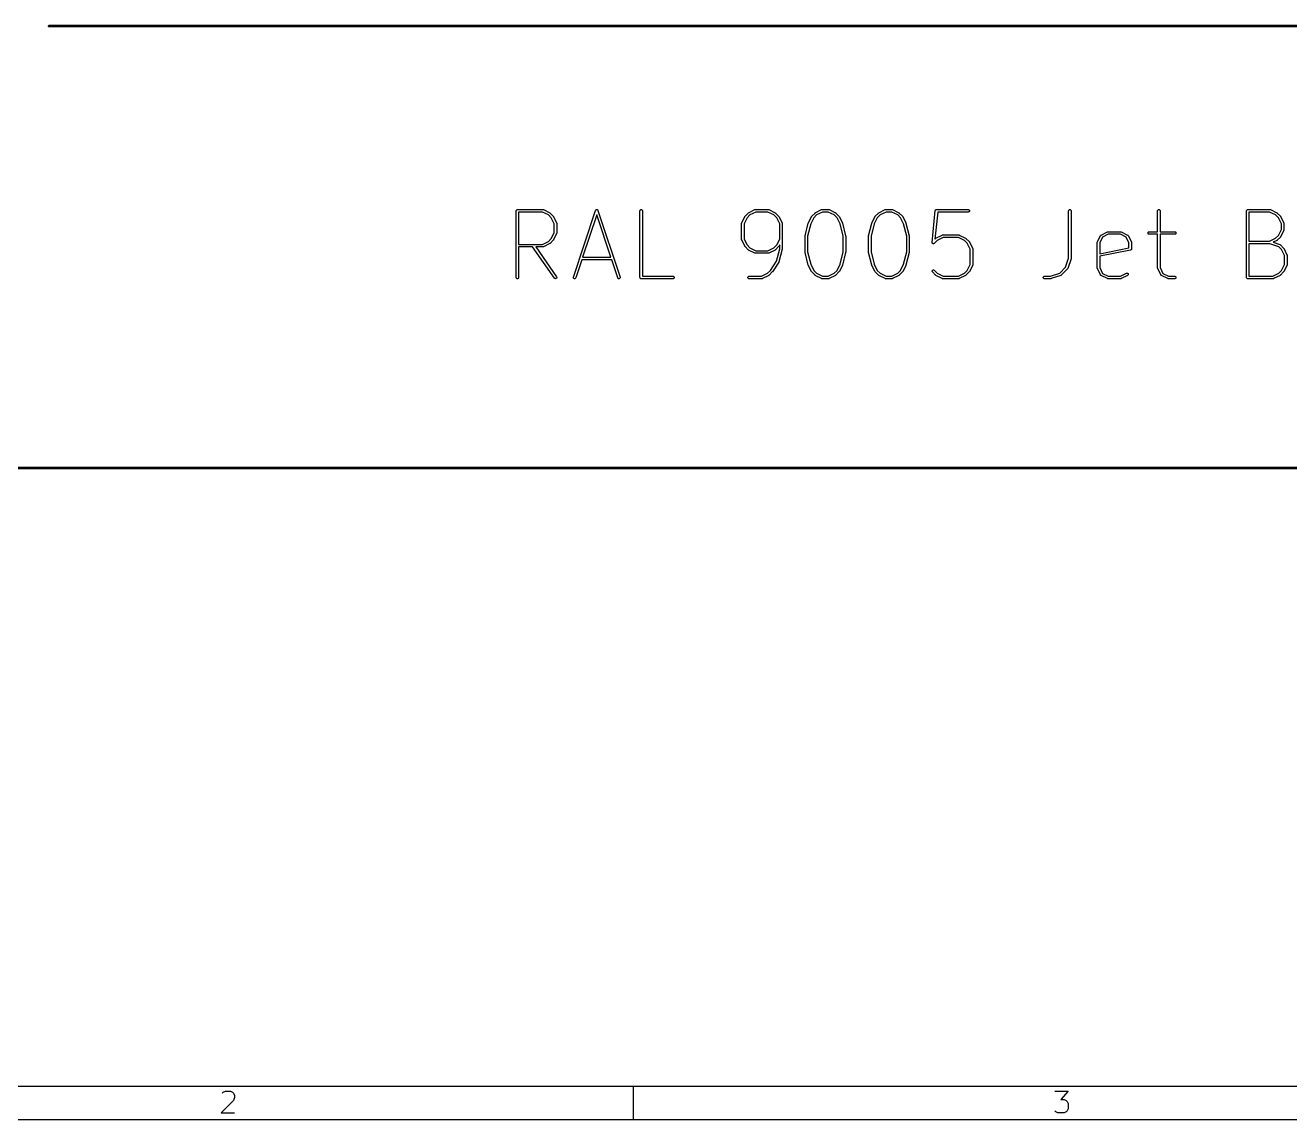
# Model space of a CAD drawing. Header units: inches. Extents: x 0.4 to 11.3, y -7.9 to -0.4.
# Drawn here: x 2.895 to 5.881, y -7.874 to -5.291 of the extents above; entities that cross this region are included whole.
import ezdxf

# ---------------------------------------------------------------- set-up
doc = ezdxf.new("R2010")
doc.units = ezdxf.units.IN
doc.header["$MEASUREMENT"] = 0
doc.layers.add('User.Drawings', color=9, linetype='CONTINUOUS', true_color=0xc2c2c2)

msp = doc.modelspace()

# ---------------------------------------------------------------- linework, layer by layer
at = {"layer": 'BLACK', "linetype": 'CONTINUOUS'}
for p, q in [((11.2206, -7.7956), (0.4724, -7.7956)), ((3.3601, -7.812), (3.3625, -7.8096)), ((3.3625, -7.8096), (3.3674, -7.8071)), ((3.3674, -7.8071), (3.3796, -7.8071)), ((3.3796, -7.8071), (3.3845, -7.8096)), ((3.3845, -7.8096), (3.3869, -7.812)), ((3.3869, -7.812), (3.3893, -7.8169)), ((3.3893, -7.8217), (3.3869, -7.8291)), ((3.3893, -7.8169), (3.3893, -7.8217)), ((4.3307, -7.7956), (4.3307, -7.8743)), ((5.3262, -7.8071), (5.3578, -7.8071)), ((5.3578, -7.8071), (5.3408, -7.8266)), ((3.3869, -7.8291), (3.3577, -7.8583)), ((5.3286, -7.8559), (5.3262, -7.8534)), ((5.3408, -7.8266), (5.3481, -7.8266)), ((5.3481, -7.8266), (5.353, -7.8291)), ((5.353, -7.8291), (5.3554, -7.8315)), ((5.3554, -7.8534), (5.353, -7.8559)), ((5.3554, -7.8315), (5.3578, -7.8364)), ((5.3578, -7.8486), (5.3554, -7.8534)), ((5.3578, -7.8364), (5.3578, -7.8486)), ((11.2993, -7.8743), (0.3937, -7.8743)), ((3.3577, -7.8583), (3.3893, -7.8583)), ((5.3335, -7.8583), (5.3286, -7.8559)), ((5.3481, -7.8583), (5.3335, -7.8583)), ((5.353, -7.8559), (5.3481, -7.8583))]:
    msp.add_line(p, q, dxfattribs=at)
at = {"layer": 'User.Drawings', "linetype": 'CONTINUOUS'}
for p, q in [((2.9498, -5.2918), (2.9509, -5.2907)), ((2.9498, -5.2933), (2.9498, -5.2918)), ((2.9509, -5.2944), (2.9498, -5.2933)), ((2.9509, -5.2907), (2.9516, -5.2906)), ((2.9516, -5.2945), (2.9509, -5.2944)), ((2.9516, -5.2906), (10.8511, -5.2906)), ((10.8774, -5.2945), (2.9516, -5.2945)), ((4.0542, -5.7279), (4.0547, -5.7268)), ((4.0542, -5.7285), (4.0542, -5.7279)), ((4.0542, -5.8859), (4.0542, -5.7285)), ((4.0547, -5.7268), (4.0555, -5.726)), ((4.0555, -5.726), (4.0566, -5.7256)), ((4.0566, -5.7256), (4.0571, -5.7255)), ((4.0571, -5.7255), (4.1171, -5.7255)), ((4.1164, -5.7314), (4.0601, -5.7314)), ((4.0601, -5.7314), (4.0601, -5.808)), ((4.1304, -5.7384), (4.1164, -5.7314)), ((4.1171, -5.7255), (4.1177, -5.7256)), ((4.1177, -5.7256), (4.1178, -5.7256)), ((4.1178, -5.7256), (4.1179, -5.7256)), ((4.1179, -5.7256), (4.1184, -5.7258)), ((4.1184, -5.7258), (4.1334, -5.7333)), ((4.1334, -5.7333), (4.1337, -5.7335)), ((4.1337, -5.7335), (4.1338, -5.7335)), ((4.1893, -5.885), (4.2418, -5.7275)), ((4.2418, -5.7275), (4.242, -5.727)), ((4.242, -5.727), (4.2422, -5.7268)), ((4.2422, -5.7268), (4.2423, -5.7266)), ((4.2423, -5.7266), (4.2426, -5.7264)), ((4.2426, -5.7264), (4.2428, -5.7261)), ((4.2428, -5.7261), (4.243, -5.726)), ((4.243, -5.726), (4.2431, -5.7259)), ((4.2431, -5.7259), (4.2435, -5.7258)), ((4.2435, -5.7258), (4.2438, -5.7256)), ((4.2438, -5.7256), (4.244, -5.7256)), ((4.244, -5.7256), (4.2442, -5.7255)), ((4.2442, -5.7255), (4.2446, -5.7255)), ((4.2446, -5.7255), (4.245, -5.7255)), ((4.245, -5.7255), (4.2452, -5.7256)), ((4.2452, -5.7256), (4.2454, -5.7256)), ((4.2454, -5.7256), (4.2457, -5.7258)), ((4.2457, -5.7258), (4.2461, -5.7259)), ((4.2461, -5.7259), (4.2462, -5.726)), ((4.2462, -5.726), (4.2464, -5.7261)), ((4.2464, -5.7261), (4.2467, -5.7264)), ((4.2467, -5.7264), (4.2469, -5.7266)), ((4.2469, -5.7266), (4.247, -5.7268)), ((4.247, -5.7268), (4.2472, -5.727)), ((4.2472, -5.727), (4.2474, -5.7275)), ((4.2474, -5.7275), (4.2999, -5.885)), ((4.3466, -5.7285), (4.3467, -5.7279)), ((4.3466, -5.8859), (4.3466, -5.7285)), ((4.3467, -5.7279), (4.3471, -5.7268)), ((4.3471, -5.7268), (4.348, -5.726)), ((4.348, -5.726), (4.349, -5.7256)), ((4.349, -5.7256), (4.3502, -5.7256)), ((4.3502, -5.7256), (4.3512, -5.726)), ((4.3512, -5.726), (4.352, -5.7268)), ((4.352, -5.7268), (4.3525, -5.7279)), ((4.3525, -5.7279), (4.3525, -5.7285)), ((4.3525, -5.7285), (4.3525, -5.883)), ((4.6029, -5.7335), (4.603, -5.7335)), ((4.603, -5.7335), (4.6032, -5.7333)), ((4.6032, -5.7333), (4.6182, -5.7258)), ((4.6203, -5.7314), (4.6063, -5.7384)), ((4.6182, -5.7258), (4.6188, -5.7256)), ((4.6188, -5.7256), (4.6189, -5.7256)), ((4.6189, -5.7256), (4.619, -5.7256)), ((4.619, -5.7256), (4.6196, -5.7255)), ((4.6196, -5.7255), (4.6496, -5.7255)), ((4.6489, -5.7314), (4.6203, -5.7314)), ((4.6628, -5.7384), (4.6489, -5.7314)), ((4.6496, -5.7255), (4.6501, -5.7256)), ((4.6501, -5.7256), (4.6502, -5.7256)), ((4.6502, -5.7256), (4.6503, -5.7256)), ((4.6503, -5.7256), (4.6509, -5.7258)), ((4.6509, -5.7258), (4.6659, -5.7333)), ((4.6659, -5.7333), (4.6661, -5.7335)), ((4.6661, -5.7335), (4.6662, -5.7335)), ((4.7604, -5.7335), (4.7605, -5.7335)), ((4.7605, -5.7335), (4.7607, -5.7333)), ((4.7607, -5.7333), (4.7757, -5.7258)), ((4.7777, -5.7314), (4.7638, -5.7384)), ((4.7757, -5.7258), (4.7763, -5.7256)), ((4.7763, -5.7256), (4.7764, -5.7256)), ((4.7764, -5.7256), (4.7765, -5.7256)), ((4.7765, -5.7256), (4.777, -5.7255)), ((4.777, -5.7255), (4.792, -5.7255)), ((4.7913, -5.7314), (4.7777, -5.7314)), ((4.8053, -5.7384), (4.7913, -5.7314)), ((4.792, -5.7255), (4.7926, -5.7256)), ((4.7926, -5.7256), (4.7927, -5.7256)), ((4.7927, -5.7256), (4.7928, -5.7256)), ((4.7928, -5.7256), (4.7934, -5.7258)), ((4.7934, -5.7258), (4.8084, -5.7333)), ((4.8084, -5.7333), (4.8086, -5.7335)), ((4.8086, -5.7335), (4.8087, -5.7335)), ((4.9104, -5.7335), (4.9105, -5.7335)), ((4.9105, -5.7335), (4.9107, -5.7333)), ((4.9107, -5.7333), (4.9257, -5.7258)), ((4.9277, -5.7314), (4.9138, -5.7384)), ((4.9257, -5.7258), (4.9262, -5.7256)), ((4.9262, -5.7256), (4.9263, -5.7256)), ((4.9263, -5.7256), (4.9264, -5.7256)), ((4.9264, -5.7256), (4.927, -5.7255)), ((4.927, -5.7255), (4.942, -5.7255)), ((4.9413, -5.7314), (4.9277, -5.7314)), ((4.9553, -5.7384), (4.9413, -5.7314)), ((4.942, -5.7255), (4.9426, -5.7256)), ((4.9426, -5.7256), (4.9427, -5.7256)), ((4.9427, -5.7256), (4.9428, -5.7256)), ((4.9428, -5.7256), (4.9433, -5.7258)), ((4.9433, -5.7258), (4.9583, -5.7333)), ((4.9583, -5.7333), (4.9586, -5.7335)), ((4.9586, -5.7335), (4.9587, -5.7335)), ((5.0366, -5.8031), (5.0441, -5.7282)), ((5.0497, -5.7314), (5.0433, -5.7955)), ((5.0441, -5.7278), (5.0442, -5.7276)), ((5.0441, -5.7279), (5.0441, -5.7278)), ((5.0441, -5.7282), (5.0441, -5.7279)), ((5.0441, -5.7279), (5.0441, -5.7279)), ((5.0442, -5.7276), (5.0444, -5.7272)), ((5.0444, -5.7272), (5.0445, -5.7268)), ((5.0445, -5.7268), (5.0447, -5.7267)), ((5.0447, -5.7266), (5.0451, -5.7263)), ((5.0447, -5.7267), (5.0447, -5.7266)), ((5.0451, -5.7263), (5.0454, -5.726)), ((5.0454, -5.726), (5.0455, -5.7259)), ((5.0455, -5.7259), (5.0456, -5.7258)), ((5.0456, -5.7258), (5.046, -5.7257)), ((5.046, -5.7257), (5.0464, -5.7256)), ((5.0464, -5.7256), (5.0466, -5.7255)), ((5.0466, -5.7255), (5.0467, -5.7255)), ((5.0467, -5.7255), (5.0468, -5.7255)), ((5.0468, -5.7255), (5.047, -5.7255)), ((5.047, -5.7255), (5.122, -5.7255)), ((5.122, -5.7314), (5.0497, -5.7314)), ((5.122, -5.7255), (5.1226, -5.7256)), ((5.1226, -5.7313), (5.122, -5.7314)), ((5.1226, -5.7256), (5.1236, -5.726)), ((5.1236, -5.7309), (5.1226, -5.7313)), ((5.1236, -5.726), (5.1245, -5.7268)), ((5.1245, -5.7301), (5.1236, -5.7309)), ((5.1245, -5.7268), (5.1249, -5.7279)), ((5.1249, -5.729), (5.1245, -5.7301)), ((5.1249, -5.7279), (5.1249, -5.729)), ((5.359, -5.7285), (5.3591, -5.7279)), ((5.359, -5.8405), (5.359, -5.7285)), ((5.3591, -5.7279), (5.3595, -5.7268)), ((5.3595, -5.7268), (5.3603, -5.726)), ((5.3603, -5.726), (5.3614, -5.7256)), ((5.3614, -5.7256), (5.3625, -5.7256)), ((5.3625, -5.7256), (5.3636, -5.726)), ((5.3636, -5.726), (5.3644, -5.7268)), ((5.3644, -5.7268), (5.3649, -5.7279)), ((5.3649, -5.7279), (5.3649, -5.7285)), ((5.3649, -5.7285), (5.3649, -5.8409)), ((5.569, -5.7279), (5.5695, -5.7268)), ((5.569, -5.7285), (5.569, -5.7279)), ((5.569, -5.778), (5.569, -5.7285)), ((5.5695, -5.7268), (5.5703, -5.726)), ((5.5703, -5.726), (5.5714, -5.7256)), ((5.5714, -5.7256), (5.5725, -5.7256)), ((5.5725, -5.7256), (5.5736, -5.726)), ((5.5736, -5.726), (5.5744, -5.7268)), ((5.5744, -5.7268), (5.5748, -5.7279)), ((5.5748, -5.7279), (5.5749, -5.7285)), ((5.5749, -5.7285), (5.5749, -5.778)), ((5.779, -5.7279), (5.7795, -5.7268)), ((5.779, -5.7285), (5.779, -5.7279)), ((5.779, -5.8859), (5.779, -5.7285)), ((5.7795, -5.7268), (5.7803, -5.726)), ((5.7803, -5.726), (5.7813, -5.7256)), ((5.7813, -5.7256), (5.7819, -5.7255)), ((5.7819, -5.7255), (5.8344, -5.7255)), ((5.8337, -5.7314), (5.7849, -5.7314)), ((5.7849, -5.7314), (5.7849, -5.8005)), ((5.8477, -5.7384), (5.8337, -5.7314)), ((5.8344, -5.7255), (5.835, -5.7256)), ((5.835, -5.7256), (5.8351, -5.7256)), ((5.8351, -5.7256), (5.8352, -5.7256)), ((5.8352, -5.7256), (5.8357, -5.7258)), ((5.8357, -5.7258), (5.8507, -5.7333)), ((5.8507, -5.7333), (5.851, -5.7335)), ((5.851, -5.7335), (5.851, -5.7335)), ((4.1372, -5.7452), (4.1304, -5.7384)), ((4.1338, -5.7335), (4.1338, -5.7336)), ((4.1338, -5.7336), (4.1339, -5.7336)), ((4.1339, -5.7336), (4.134, -5.7337)), ((4.134, -5.7337), (4.1342, -5.7339)), ((4.1342, -5.7339), (4.1417, -5.7414)), ((4.1442, -5.7591), (4.1372, -5.7452)), ((4.1417, -5.7414), (4.1419, -5.7416)), ((4.1419, -5.7416), (4.142, -5.7416)), ((4.142, -5.7416), (4.142, -5.7417)), ((4.142, -5.7417), (4.1421, -5.7418)), ((4.1421, -5.7418), (4.1421, -5.7419)), ((4.1421, -5.7419), (4.1423, -5.7421)), ((4.1423, -5.7421), (4.1498, -5.7571)), ((4.1442, -5.7802), (4.1442, -5.7591)), ((4.1498, -5.7571), (4.15, -5.7577)), ((4.15, -5.7577), (4.15, -5.7578)), ((4.15, -5.7578), (4.15, -5.7579)), ((4.15, -5.7579), (4.1501, -5.7584)), ((4.1501, -5.7584), (4.1501, -5.7809)), ((4.2446, -5.7378), (4.2112, -5.838)), ((4.278, -5.838), (4.2446, -5.7378)), ((4.5866, -5.7584), (4.5867, -5.7579)), ((4.5866, -5.7959), (4.5866, -5.7584)), ((4.5867, -5.7577), (4.5869, -5.7571)), ((4.5867, -5.7578), (4.5867, -5.7577)), ((4.5867, -5.7579), (4.5867, -5.7578)), ((4.5869, -5.7571), (4.5944, -5.7421)), ((4.5995, -5.7452), (4.5925, -5.7591)), ((4.5925, -5.7591), (4.5925, -5.7952)), ((4.5944, -5.7421), (4.5946, -5.7419)), ((4.5946, -5.7418), (4.5947, -5.7417)), ((4.5946, -5.7419), (4.5946, -5.7418)), ((4.5947, -5.7417), (4.5947, -5.7416)), ((4.5947, -5.7416), (4.5948, -5.7416)), ((4.5948, -5.7416), (4.595, -5.7414)), ((4.595, -5.7414), (4.6025, -5.7339)), ((4.6063, -5.7384), (4.5995, -5.7452)), ((4.6025, -5.7339), (4.6027, -5.7337)), ((4.6027, -5.7337), (4.6027, -5.7336)), ((4.6027, -5.7336), (4.6028, -5.7336)), ((4.6028, -5.7336), (4.6029, -5.7335)), ((4.6696, -5.7452), (4.6628, -5.7384)), ((4.6662, -5.7335), (4.6663, -5.7336)), ((4.6663, -5.7336), (4.6664, -5.7336)), ((4.6664, -5.7336), (4.6664, -5.7337)), ((4.6664, -5.7337), (4.6666, -5.7339)), ((4.6666, -5.7339), (4.6741, -5.7414)), ((4.6766, -5.7591), (4.6696, -5.7452)), ((4.6741, -5.7414), (4.6743, -5.7416)), ((4.6743, -5.7416), (4.6744, -5.7416)), ((4.6744, -5.7416), (4.6744, -5.7417)), ((4.6744, -5.7417), (4.6745, -5.7418)), ((4.6745, -5.7418), (4.6745, -5.7419)), ((4.6745, -5.7419), (4.6747, -5.7421)), ((4.6747, -5.7421), (4.6822, -5.7571)), ((4.6766, -5.7952), (4.6766, -5.7591)), ((4.6822, -5.7571), (4.6824, -5.7577)), ((4.6824, -5.7577), (4.6824, -5.7578)), ((4.6824, -5.7578), (4.6824, -5.7579)), ((4.6824, -5.7579), (4.6825, -5.7584)), ((4.6825, -5.7584), (4.6825, -5.8184)), ((4.7367, -5.7877), (4.7442, -5.7577)), ((4.7498, -5.7595), (4.7425, -5.7888)), ((4.7442, -5.7577), (4.7443, -5.7574)), ((4.7442, -5.7577), (4.7442, -5.7577)), ((4.7442, -5.7577), (4.7442, -5.7577)), ((4.7443, -5.7574), (4.7444, -5.7572)), ((4.7444, -5.7571), (4.7519, -5.7421)), ((4.7444, -5.7572), (4.7444, -5.7571)), ((4.7444, -5.7572), (4.7444, -5.7572)), ((4.757, -5.7452), (4.7498, -5.7595)), ((4.7519, -5.7421), (4.7521, -5.7419)), ((4.7521, -5.7418), (4.7522, -5.7417)), ((4.7521, -5.7419), (4.7521, -5.7418)), ((4.7522, -5.7417), (4.7522, -5.7416)), ((4.7522, -5.7416), (4.7523, -5.7416)), ((4.7523, -5.7416), (4.7525, -5.7414)), ((4.7525, -5.7414), (4.76, -5.7339)), ((4.7638, -5.7384), (4.757, -5.7452)), ((4.76, -5.7339), (4.7602, -5.7337)), ((4.7602, -5.7337), (4.7602, -5.7336)), ((4.7602, -5.7336), (4.7603, -5.7336)), ((4.7603, -5.7336), (4.7604, -5.7335)), ((4.8121, -5.7452), (4.8053, -5.7384)), ((4.8087, -5.7335), (4.8088, -5.7336)), ((4.8088, -5.7336), (4.8088, -5.7336)), ((4.8088, -5.7336), (4.8089, -5.7337)), ((4.8089, -5.7337), (4.8091, -5.7339)), ((4.8091, -5.7339), (4.8166, -5.7414)), ((4.8192, -5.7595), (4.8121, -5.7452)), ((4.8166, -5.7414), (4.8168, -5.7416)), ((4.8168, -5.7416), (4.8169, -5.7416)), ((4.8169, -5.7416), (4.8169, -5.7417)), ((4.8169, -5.7417), (4.817, -5.7418)), ((4.817, -5.7418), (4.817, -5.7419)), ((4.817, -5.7419), (4.8172, -5.7421)), ((4.8172, -5.7421), (4.8247, -5.7571)), ((4.8266, -5.7888), (4.8192, -5.7595)), ((4.8247, -5.7571), (4.8247, -5.7572)), ((4.8247, -5.7572), (4.8247, -5.7572)), ((4.8247, -5.7572), (4.8248, -5.7574)), ((4.8248, -5.7574), (4.8249, -5.7577)), ((4.8249, -5.7577), (4.8249, -5.7577)), ((4.8249, -5.7577), (4.8249, -5.7577)), ((4.8249, -5.7577), (4.8324, -5.7877)), ((4.8867, -5.7877), (4.8942, -5.7577)), ((4.8998, -5.7595), (4.8925, -5.7888)), ((4.8942, -5.7577), (4.8943, -5.7574)), ((4.8942, -5.7577), (4.8942, -5.7577)), ((4.8942, -5.7577), (4.8942, -5.7577)), ((4.8943, -5.7574), (4.8944, -5.7572)), ((4.8944, -5.7571), (4.9019, -5.7421)), ((4.8944, -5.7572), (4.8944, -5.7571)), ((4.8944, -5.7572), (4.8944, -5.7572)), ((4.9069, -5.7452), (4.8998, -5.7595)), ((4.9019, -5.7421), (4.902, -5.7419)), ((4.902, -5.7419), (4.9021, -5.7418)), ((4.9021, -5.7417), (4.9022, -5.7416)), ((4.9021, -5.7418), (4.9021, -5.7417)), ((4.9022, -5.7416), (4.9024, -5.7414)), ((4.9022, -5.7416), (4.9022, -5.7416)), ((4.9024, -5.7414), (4.9099, -5.7339)), ((4.9138, -5.7384), (4.9069, -5.7452)), ((4.9099, -5.7339), (4.9102, -5.7337)), ((4.9102, -5.7337), (4.9102, -5.7336)), ((4.9102, -5.7336), (4.9103, -5.7336)), ((4.9103, -5.7336), (4.9104, -5.7335)), ((4.9621, -5.7452), (4.9553, -5.7384)), ((4.9587, -5.7335), (4.9587, -5.7336)), ((4.9587, -5.7336), (4.9588, -5.7336)), ((4.9588, -5.7336), (4.9589, -5.7337)), ((4.9589, -5.7337), (4.9591, -5.7339)), ((4.9591, -5.7339), (4.9666, -5.7414)), ((4.9692, -5.7595), (4.9621, -5.7452)), ((4.9666, -5.7414), (4.9668, -5.7416)), ((4.9668, -5.7416), (4.9668, -5.7416)), ((4.9668, -5.7416), (4.9669, -5.7417)), ((4.9669, -5.7417), (4.967, -5.7418)), ((4.967, -5.7418), (4.967, -5.7419)), ((4.967, -5.7419), (4.9672, -5.7421)), ((4.9672, -5.7421), (4.9747, -5.7571)), ((4.9766, -5.7888), (4.9692, -5.7595)), ((4.9747, -5.7571), (4.9747, -5.7572)), ((4.9747, -5.7572), (4.9747, -5.7572)), ((4.9747, -5.7572), (4.9748, -5.7574)), ((4.9748, -5.7574), (4.9749, -5.7577)), ((4.9749, -5.7577), (4.9749, -5.7577)), ((4.9749, -5.7577), (4.9749, -5.7577)), ((4.9749, -5.7577), (4.9824, -5.7877)), ((5.8545, -5.7452), (5.8477, -5.7384)), ((5.851, -5.7335), (5.8511, -5.7336)), ((5.8511, -5.7336), (5.8512, -5.7336)), ((5.8512, -5.7336), (5.8513, -5.7337)), ((5.8513, -5.7337), (5.8515, -5.7339)), ((5.8515, -5.7339), (5.859, -5.7414)), ((5.8614, -5.7591), (5.8545, -5.7452)), ((5.859, -5.7414), (5.8592, -5.7416)), ((5.8592, -5.7416), (5.8592, -5.7416)), ((5.8592, -5.7416), (5.8593, -5.7417)), ((5.8593, -5.7417), (5.8594, -5.7418)), ((5.8594, -5.7418), (5.8594, -5.7419)), ((5.8594, -5.7419), (5.8595, -5.7421)), ((5.8595, -5.7421), (5.867, -5.7571)), ((5.8614, -5.7727), (5.8614, -5.7591)), ((5.867, -5.7571), (5.8673, -5.7577)), ((5.8673, -5.7577), (5.8673, -5.7578)), ((5.8673, -5.7578), (5.8673, -5.7579)), ((5.8673, -5.7579), (5.8674, -5.7584)), ((5.8674, -5.7584), (5.8674, -5.7734)), ((4.1372, -5.7942), (4.1442, -5.7802)), ((4.1498, -5.7823), (4.1423, -5.7973)), ((4.15, -5.7817), (4.1498, -5.7823)), ((4.1501, -5.7809), (4.15, -5.7815)), ((4.15, -5.7815), (4.15, -5.7816)), ((4.15, -5.7816), (4.15, -5.7817)), ((4.7366, -5.7879), (4.7367, -5.7878)), ((4.7366, -5.7881), (4.7366, -5.7879)), ((4.7366, -5.7883), (4.7366, -5.7881)), ((4.7366, -5.7884), (4.7366, -5.7883)), ((4.7366, -5.7883), (4.7366, -5.7883)), ((4.7366, -5.8259), (4.7366, -5.7884)), ((4.7367, -5.7878), (4.7367, -5.7877)), ((4.7425, -5.7888), (4.7425, -5.8256)), ((4.8266, -5.8256), (4.8266, -5.7888)), ((4.8324, -5.7877), (4.8324, -5.7878)), ((4.8324, -5.7878), (4.8324, -5.7879)), ((4.8324, -5.7879), (4.8324, -5.7881)), ((4.8324, -5.7881), (4.8325, -5.7883)), ((4.8325, -5.7883), (4.8325, -5.7883)), ((4.8325, -5.7883), (4.8325, -5.7884)), ((4.8325, -5.7884), (4.8325, -5.8259)), ((4.8866, -5.7878), (4.8867, -5.7877)), ((4.8866, -5.7879), (4.8866, -5.7878)), ((4.8866, -5.7881), (4.8866, -5.7879)), ((4.8866, -5.7883), (4.8866, -5.7881)), ((4.8866, -5.7884), (4.8866, -5.7883)), ((4.8866, -5.7883), (4.8866, -5.7883)), ((4.8866, -5.8259), (4.8866, -5.7884)), ((4.8925, -5.7888), (4.8925, -5.8256)), ((4.9766, -5.8256), (4.9766, -5.7888)), ((4.9824, -5.7877), (4.9824, -5.7878)), ((4.9824, -5.7878), (4.9824, -5.7879)), ((4.9824, -5.7879), (4.9824, -5.7881)), ((4.9824, -5.7881), (4.9825, -5.7883)), ((4.9825, -5.7883), (4.9825, -5.7883)), ((4.9825, -5.7883), (4.9825, -5.7884)), ((4.9825, -5.7884), (4.9825, -5.8259)), ((5.0457, -5.7933), (5.0607, -5.7858)), ((5.0627, -5.7914), (5.0488, -5.7984)), ((5.0607, -5.7858), (5.0612, -5.7856)), ((5.0612, -5.7856), (5.0613, -5.7856)), ((5.0613, -5.7856), (5.0614, -5.7855)), ((5.0614, -5.7855), (5.062, -5.7855)), ((5.062, -5.7855), (5.0995, -5.7855)), ((5.0988, -5.7914), (5.0627, -5.7914)), ((5.1127, -5.7984), (5.0988, -5.7914)), ((5.0995, -5.7855), (5.1001, -5.7855)), ((5.1001, -5.7855), (5.1002, -5.7856)), ((5.1002, -5.7856), (5.1003, -5.7856)), ((5.1003, -5.7856), (5.1008, -5.7858)), ((5.1008, -5.7858), (5.1158, -5.7933)), ((5.4268, -5.8021), (5.4343, -5.7871)), ((5.4392, -5.7906), (5.4324, -5.8041)), ((5.4343, -5.7871), (5.4344, -5.787)), ((5.4344, -5.7869), (5.4346, -5.7866)), ((5.4344, -5.787), (5.4344, -5.7869)), ((5.4344, -5.787), (5.4344, -5.787)), ((5.4346, -5.7866), (5.4349, -5.7864)), ((5.4349, -5.7864), (5.4351, -5.7861)), ((5.4351, -5.7861), (5.4354, -5.7859)), ((5.4354, -5.7859), (5.4355, -5.7859)), ((5.4355, -5.7859), (5.4356, -5.7858)), ((5.4355, -5.7859), (5.4355, -5.7859)), ((5.4356, -5.7858), (5.4506, -5.7783)), ((5.4527, -5.7839), (5.4392, -5.7906)), ((5.4506, -5.7783), (5.4512, -5.7781)), ((5.4512, -5.7781), (5.4513, -5.7781)), ((5.4513, -5.7781), (5.4514, -5.778)), ((5.4514, -5.778), (5.452, -5.778)), ((5.452, -5.778), (5.482, -5.778)), ((5.4813, -5.7839), (5.4527, -5.7839)), ((5.4947, -5.7906), (5.4813, -5.7839)), ((5.482, -5.778), (5.4825, -5.778)), ((5.4825, -5.778), (5.4826, -5.7781)), ((5.4826, -5.7781), (5.4827, -5.7781)), ((5.4827, -5.7781), (5.4833, -5.7783)), ((5.4833, -5.7783), (5.4983, -5.7858)), ((5.5015, -5.8041), (5.4947, -5.7906)), ((5.4983, -5.7858), (5.4984, -5.7859)), ((5.4984, -5.7859), (5.4984, -5.7859)), ((5.4984, -5.7859), (5.4985, -5.7859)), ((5.4985, -5.7859), (5.4988, -5.7861)), ((5.4988, -5.7861), (5.499, -5.7864)), ((5.499, -5.7864), (5.4993, -5.7866)), ((5.4993, -5.7866), (5.4995, -5.7869)), ((5.4995, -5.7869), (5.4995, -5.787)), ((5.4995, -5.787), (5.4995, -5.787)), ((5.4995, -5.787), (5.4996, -5.7871)), ((5.4996, -5.7871), (5.5071, -5.8021)), ((5.5465, -5.7804), (5.547, -5.7793)), ((5.5465, -5.7815), (5.5465, -5.7804)), ((5.547, -5.7826), (5.5465, -5.7815)), ((5.547, -5.7793), (5.5478, -5.7785)), ((5.5478, -5.7834), (5.547, -5.7826)), ((5.5478, -5.7785), (5.5489, -5.778)), ((5.5489, -5.7838), (5.5478, -5.7834)), ((5.5489, -5.778), (5.5494, -5.778)), ((5.5494, -5.7839), (5.5489, -5.7838)), ((5.5494, -5.778), (5.569, -5.778)), ((5.569, -5.7839), (5.5494, -5.7839)), ((5.569, -5.8634), (5.569, -5.7839)), ((5.5749, -5.778), (5.6094, -5.778)), ((5.6094, -5.7839), (5.5749, -5.7839)), ((5.5749, -5.7839), (5.5749, -5.8627)), ((5.6094, -5.778), (5.61, -5.778)), ((5.61, -5.7838), (5.6094, -5.7839)), ((5.61, -5.778), (5.6111, -5.7785)), ((5.6111, -5.7834), (5.61, -5.7838)), ((5.6111, -5.7785), (5.6119, -5.7793)), ((5.6119, -5.7826), (5.6111, -5.7834)), ((5.6119, -5.7793), (5.6123, -5.7804)), ((5.6123, -5.7815), (5.6119, -5.7826)), ((5.6123, -5.7804), (5.6123, -5.7815)), ((5.8477, -5.7935), (5.8545, -5.7867)), ((5.859, -5.7905), (5.8515, -5.798)), ((5.8545, -5.7867), (5.8614, -5.7727)), ((5.8592, -5.7903), (5.859, -5.7905)), ((5.8593, -5.7902), (5.8592, -5.7903)), ((5.8592, -5.7903), (5.8592, -5.7903)), ((5.8594, -5.7901), (5.8593, -5.7902)), ((5.8595, -5.7898), (5.8594, -5.79)), ((5.8594, -5.79), (5.8594, -5.7901)), ((5.867, -5.7748), (5.8595, -5.7898)), ((5.8673, -5.7742), (5.867, -5.7748)), ((5.8674, -5.7734), (5.8673, -5.774)), ((5.8673, -5.774), (5.8673, -5.7741)), ((5.8673, -5.7741), (5.8673, -5.7742)), ((4.0601, -5.808), (4.1164, -5.808)), ((4.0931, -5.8139), (4.0601, -5.8139)), ((4.0601, -5.8139), (4.0601, -5.8859)), ((4.1447, -5.8876), (4.0931, -5.8139)), ((4.1171, -5.8139), (4.1003, -5.8139)), ((4.1003, -5.8139), (4.1495, -5.8842)), ((4.1164, -5.808), (4.1304, -5.801)), ((4.1177, -5.8138), (4.1171, -5.8139)), ((4.1178, -5.8138), (4.1177, -5.8138)), ((4.1179, -5.8138), (4.1178, -5.8138)), ((4.1184, -5.8136), (4.1179, -5.8138)), ((4.1334, -5.8061), (4.1184, -5.8136)), ((4.1304, -5.801), (4.1372, -5.7942)), ((4.1337, -5.8059), (4.1334, -5.8061)), ((4.1338, -5.8059), (4.1337, -5.8059)), ((4.1339, -5.8058), (4.1338, -5.8058)), ((4.1338, -5.8058), (4.1338, -5.8059)), ((4.134, -5.8057), (4.1339, -5.8058)), ((4.1342, -5.8055), (4.134, -5.8057)), ((4.1417, -5.798), (4.1342, -5.8055)), ((4.1419, -5.7978), (4.1417, -5.798)), ((4.142, -5.7978), (4.1419, -5.7978)), ((4.1421, -5.7976), (4.142, -5.7977)), ((4.142, -5.7977), (4.142, -5.7978)), ((4.1423, -5.7973), (4.1421, -5.7975)), ((4.1421, -5.7975), (4.1421, -5.7976)), ((4.5867, -5.7965), (4.5866, -5.7959)), ((4.5867, -5.7966), (4.5867, -5.7965)), ((4.5867, -5.7967), (4.5867, -5.7966)), ((4.5869, -5.7973), (4.5867, -5.7967)), ((4.5944, -5.8123), (4.5869, -5.7973)), ((4.5925, -5.7952), (4.5995, -5.8092)), ((4.5946, -5.8125), (4.5944, -5.8123)), ((4.5946, -5.8126), (4.5946, -5.8125)), ((4.5947, -5.8127), (4.5946, -5.8126)), ((4.5947, -5.8128), (4.5947, -5.8127)), ((4.5948, -5.8128), (4.5947, -5.8128)), ((4.595, -5.813), (4.5948, -5.8128)), ((4.6025, -5.8205), (4.595, -5.813)), ((4.5995, -5.8092), (4.6063, -5.816)), ((4.6027, -5.8207), (4.6025, -5.8205)), ((4.6027, -5.8208), (4.6027, -5.8207)), ((4.6028, -5.8208), (4.6027, -5.8208)), ((4.6029, -5.8209), (4.6028, -5.8208)), ((4.603, -5.8209), (4.6029, -5.8209)), ((4.6032, -5.8211), (4.603, -5.8209)), ((4.6182, -5.8286), (4.6032, -5.8211)), ((4.6063, -5.816), (4.6203, -5.823)), ((4.6203, -5.823), (4.6489, -5.823)), ((4.6489, -5.823), (4.6628, -5.816)), ((4.6659, -5.8211), (4.6509, -5.8286)), ((4.6628, -5.816), (4.6696, -5.8092)), ((4.6661, -5.8209), (4.6659, -5.8211)), ((4.6662, -5.8209), (4.6661, -5.8209)), ((4.6663, -5.8208), (4.6662, -5.8209)), ((4.6664, -5.8208), (4.6663, -5.8208)), ((4.6666, -5.8205), (4.6664, -5.8207)), ((4.6664, -5.8207), (4.6664, -5.8208)), ((4.6741, -5.813), (4.6666, -5.8205)), ((4.6693, -5.8472), (4.6766, -5.8181)), ((4.6696, -5.8092), (4.6766, -5.7952)), ((4.6743, -5.8128), (4.6741, -5.813)), ((4.6744, -5.8128), (4.6743, -5.8128)), ((4.6745, -5.8126), (4.6744, -5.8127)), ((4.6744, -5.8127), (4.6744, -5.8128)), ((4.6747, -5.8123), (4.6745, -5.8125)), ((4.6745, -5.8125), (4.6745, -5.8126)), ((4.6766, -5.8085), (4.6747, -5.8123)), ((4.6824, -5.8192), (4.6749, -5.8492)), ((4.6766, -5.8181), (4.6766, -5.8085)), ((4.6825, -5.8188), (4.6824, -5.819)), ((4.6824, -5.819), (4.6824, -5.8191)), ((4.6824, -5.8191), (4.6824, -5.8192)), ((4.6825, -5.8184), (4.6825, -5.8185)), ((4.6825, -5.8185), (4.6825, -5.8186)), ((4.6825, -5.8186), (4.6825, -5.8188)), ((5.0366, -5.8037), (5.0366, -5.8031)), ((5.0366, -5.8039), (5.0366, -5.8037)), ((5.0366, -5.804), (5.0366, -5.8039)), ((5.0368, -5.8044), (5.0366, -5.804)), ((5.0369, -5.8048), (5.0368, -5.8044)), ((5.037, -5.8049), (5.0369, -5.8048)), ((5.0371, -5.8051), (5.037, -5.8049)), ((5.0374, -5.8054), (5.0371, -5.8051)), ((5.0376, -5.8057), (5.0374, -5.8054)), ((5.0378, -5.8058), (5.0376, -5.8057)), ((5.0379, -5.8059), (5.0378, -5.8058)), ((5.0383, -5.8061), (5.0379, -5.8059)), ((5.0386, -5.8063), (5.0383, -5.8061)), ((5.0388, -5.8063), (5.0386, -5.8063)), ((5.0389, -5.8063), (5.0388, -5.8063)), ((5.0394, -5.8063), (5.0389, -5.8063)), ((5.0398, -5.8064), (5.0394, -5.8063)), ((5.0399, -5.8063), (5.0398, -5.8064)), ((5.0401, -5.8063), (5.0399, -5.8063)), ((5.0405, -5.8062), (5.0401, -5.8063)), ((5.0409, -5.806), (5.0405, -5.8062)), ((5.041, -5.806), (5.0409, -5.806)), ((5.0411, -5.8059), (5.041, -5.806)), ((5.0416, -5.8055), (5.0411, -5.8059)), ((5.0488, -5.7984), (5.0416, -5.8055)), ((5.0433, -5.7955), (5.0449, -5.7939)), ((5.0449, -5.7939), (5.0451, -5.7937)), ((5.0451, -5.7937), (5.0452, -5.7936)), ((5.0452, -5.7936), (5.0453, -5.7936)), ((5.0453, -5.7936), (5.0454, -5.7935)), ((5.0454, -5.7935), (5.0457, -5.7933)), ((5.0454, -5.7935), (5.0454, -5.7935)), ((5.1196, -5.8052), (5.1127, -5.7984)), ((5.1158, -5.7933), (5.1161, -5.7935)), ((5.1161, -5.7935), (5.1161, -5.7935)), ((5.1161, -5.7935), (5.1162, -5.7936)), ((5.1162, -5.7936), (5.1163, -5.7936)), ((5.1163, -5.7936), (5.1164, -5.7937)), ((5.1164, -5.7937), (5.1166, -5.7939)), ((5.1166, -5.7939), (5.1241, -5.8014)), ((5.1265, -5.8191), (5.1196, -5.8052)), ((5.1241, -5.8014), (5.1243, -5.8016)), ((5.1243, -5.8016), (5.1243, -5.8016)), ((5.1243, -5.8016), (5.1244, -5.8017)), ((5.1244, -5.8017), (5.1245, -5.8018)), ((5.1245, -5.8018), (5.1245, -5.8019)), ((5.1245, -5.8019), (5.1246, -5.8021)), ((5.1246, -5.8021), (5.1321, -5.8171)), ((5.1265, -5.8552), (5.1265, -5.8191)), ((5.1321, -5.8171), (5.1323, -5.8177)), ((5.1323, -5.8177), (5.1323, -5.8178)), ((5.1323, -5.8178), (5.1324, -5.8179)), ((5.1324, -5.8179), (5.1324, -5.8184)), ((5.1324, -5.8184), (5.1324, -5.8559)), ((5.4265, -5.8034), (5.4266, -5.8029)), ((5.4265, -5.8634), (5.4265, -5.8034)), ((5.4266, -5.8027), (5.4268, -5.8021)), ((5.4266, -5.8028), (5.4266, -5.8027)), ((5.4266, -5.8029), (5.4266, -5.8028)), ((5.4324, -5.8041), (5.4324, -5.8298)), ((5.4324, -5.8298), (5.5015, -5.816)), ((5.505, -5.8213), (5.4324, -5.8359)), ((5.5015, -5.816), (5.5015, -5.8041)), ((5.5056, -5.8212), (5.505, -5.8213)), ((5.505, -5.8213), (5.505, -5.8213)), ((5.505, -5.8213), (5.505, -5.8213)), ((5.505, -5.8213), (5.505, -5.8213)), ((5.5058, -5.821), (5.5056, -5.8212)), ((5.5061, -5.8209), (5.5058, -5.821)), ((5.5063, -5.8207), (5.5061, -5.8209)), ((5.5065, -5.8205), (5.5063, -5.8207)), ((5.5067, -5.8203), (5.5065, -5.8205)), ((5.5069, -5.8201), (5.5067, -5.8203)), ((5.507, -5.8198), (5.5069, -5.8201)), ((5.5072, -5.8196), (5.507, -5.8198)), ((5.5071, -5.8021), (5.5073, -5.8027)), ((5.5073, -5.819), (5.5072, -5.8193)), ((5.5072, -5.8193), (5.5072, -5.8196)), ((5.5073, -5.8027), (5.5073, -5.8028)), ((5.5073, -5.8028), (5.5073, -5.8029)), ((5.5073, -5.8029), (5.5074, -5.8034)), ((5.5074, -5.8184), (5.5073, -5.819)), ((5.5074, -5.8034), (5.5074, -5.8184)), ((5.7849, -5.8005), (5.8337, -5.8005)), ((5.8339, -5.8064), (5.7849, -5.8064)), ((5.7849, -5.8064), (5.7849, -5.883)), ((5.8337, -5.8005), (5.8477, -5.7935)), ((5.8553, -5.8135), (5.8339, -5.8064)), ((5.8507, -5.7986), (5.8421, -5.8029)), ((5.8421, -5.8029), (5.8578, -5.8081)), ((5.851, -5.7984), (5.8507, -5.7986)), ((5.8511, -5.7983), (5.851, -5.7984)), ((5.851, -5.7984), (5.851, -5.7984)), ((5.8512, -5.7983), (5.8511, -5.7983)), ((5.8513, -5.7982), (5.8512, -5.7983)), ((5.8515, -5.798), (5.8513, -5.7982)), ((5.862, -5.8202), (5.8553, -5.8135)), ((5.8578, -5.8081), (5.8584, -5.8084)), ((5.8584, -5.8084), (5.8584, -5.8084)), ((5.8584, -5.8084), (5.8585, -5.8085)), ((5.8585, -5.8085), (5.859, -5.8089)), ((5.859, -5.8089), (5.8665, -5.8164)), ((5.8689, -5.8341), (5.862, -5.8202)), ((5.8665, -5.8164), (5.8667, -5.8166)), ((5.8667, -5.8166), (5.8667, -5.8166)), ((5.8667, -5.8166), (5.8668, -5.8167)), ((5.8668, -5.8167), (5.8669, -5.8168)), ((5.8669, -5.8168), (5.8669, -5.8169)), ((5.8669, -5.8169), (5.867, -5.8171)), ((5.867, -5.8171), (5.8745, -5.8321)), ((4.2092, -5.8439), (4.1949, -5.8869)), ((4.28, -5.8439), (4.2092, -5.8439)), ((4.2112, -5.838), (4.278, -5.838)), ((4.2943, -5.8869), (4.28, -5.8439)), ((4.6188, -5.8288), (4.6182, -5.8286)), ((4.6189, -5.8288), (4.6188, -5.8288)), ((4.619, -5.8288), (4.6189, -5.8288)), ((4.6196, -5.8289), (4.619, -5.8288)), ((4.6496, -5.8289), (4.6196, -5.8289)), ((4.6501, -5.8288), (4.6496, -5.8289)), ((4.6502, -5.8288), (4.6501, -5.8288)), ((4.6503, -5.8288), (4.6502, -5.8288)), ((4.6509, -5.8286), (4.6503, -5.8288)), ((4.6548, -5.8691), (4.6693, -5.8472)), ((4.6745, -5.8501), (4.6595, -5.8726)), ((4.6747, -5.8498), (4.6745, -5.8501)), ((4.6748, -5.8496), (4.6747, -5.8496)), ((4.6747, -5.8496), (4.6747, -5.8497)), ((4.6747, -5.8497), (4.6747, -5.8498)), ((4.6749, -5.8492), (4.6748, -5.8495)), ((4.6748, -5.8495), (4.6748, -5.8496)), ((4.7366, -5.826), (4.7366, -5.8259)), ((4.7366, -5.8261), (4.7366, -5.826)), ((4.7366, -5.8263), (4.7366, -5.8261)), ((4.7366, -5.8265), (4.7366, -5.8263)), ((4.7367, -5.8266), (4.7366, -5.8265)), ((4.7367, -5.8267), (4.7367, -5.8266)), ((4.7442, -5.8567), (4.7367, -5.8267)), ((4.7425, -5.8256), (4.7498, -5.8549)), ((4.8192, -5.8549), (4.8266, -5.8256)), ((4.8324, -5.8267), (4.8249, -5.8567)), ((4.8325, -5.8261), (4.8324, -5.8263)), ((4.8324, -5.8263), (4.8324, -5.8265)), ((4.8324, -5.8265), (4.8324, -5.8266)), ((4.8324, -5.8266), (4.8324, -5.8267)), ((4.8325, -5.8259), (4.8325, -5.826)), ((4.8325, -5.826), (4.8325, -5.8261)), ((4.8866, -5.826), (4.8866, -5.8259)), ((4.8866, -5.8261), (4.8866, -5.826)), ((4.8866, -5.8263), (4.8866, -5.8261)), ((4.8866, -5.8265), (4.8866, -5.8263)), ((4.8866, -5.8266), (4.8866, -5.8265)), ((4.8867, -5.8267), (4.8866, -5.8266)), ((4.8942, -5.8567), (4.8867, -5.8267)), ((4.8925, -5.8256), (4.8998, -5.8549)), ((4.9692, -5.8549), (4.9766, -5.8256)), ((4.9824, -5.8267), (4.9749, -5.8567)), ((4.9825, -5.8261), (4.9824, -5.8263)), ((4.9824, -5.8263), (4.9824, -5.8265)), ((4.9824, -5.8265), (4.9824, -5.8266)), ((4.9824, -5.8266), (4.9824, -5.8267)), ((4.9825, -5.8259), (4.9825, -5.826)), ((4.9825, -5.826), (4.9825, -5.8261)), ((5.3519, -5.8618), (5.359, -5.8405)), ((5.3648, -5.8419), (5.3573, -5.8644)), ((5.3649, -5.8415), (5.3648, -5.8416)), ((5.3648, -5.8416), (5.3648, -5.8419)), ((5.3649, -5.8409), (5.3649, -5.8412)), ((5.3649, -5.8412), (5.3649, -5.8413)), ((5.3649, -5.8413), (5.3649, -5.8414)), ((5.3649, -5.8414), (5.3649, -5.8415)), ((5.4324, -5.8359), (5.4324, -5.8627)), ((5.8689, -5.8552), (5.8689, -5.8341)), ((5.8745, -5.8321), (5.8747, -5.8327)), ((5.8747, -5.8327), (5.8748, -5.8328)), ((5.8748, -5.8328), (5.8748, -5.8329)), ((5.8748, -5.8329), (5.8749, -5.8334)), ((5.8749, -5.8334), (5.8749, -5.8559)), ((4.6339, -5.883), (4.6478, -5.876)), ((4.6509, -5.8811), (4.6359, -5.8886)), ((4.6478, -5.876), (4.6548, -5.8691)), ((4.6511, -5.8809), (4.6509, -5.8811)), ((4.6512, -5.8809), (4.6511, -5.8809)), ((4.6513, -5.8808), (4.6512, -5.8809)), ((4.6514, -5.8808), (4.6513, -5.8808)), ((4.6516, -5.8805), (4.6514, -5.8807)), ((4.6514, -5.8807), (4.6514, -5.8808)), ((4.6591, -5.873), (4.6516, -5.8805)), ((4.6593, -5.8728), (4.6591, -5.873)), ((4.6591, -5.873), (4.6591, -5.873)), ((4.6591, -5.873), (4.6591, -5.873)), ((4.6595, -5.8726), (4.6593, -5.8728)), ((4.6595, -5.8726), (4.6595, -5.8726)), ((4.6595, -5.8726), (4.6595, -5.8726)), ((4.7443, -5.857), (4.7442, -5.8567)), ((4.7442, -5.8567), (4.7442, -5.8567)), ((4.7442, -5.8567), (4.7442, -5.8567)), ((4.7444, -5.8572), (4.7443, -5.857)), ((4.7444, -5.8573), (4.7444, -5.8572)), ((4.7444, -5.8572), (4.7444, -5.8572)), ((4.7519, -5.8723), (4.7444, -5.8573)), ((4.7498, -5.8549), (4.757, -5.8692)), ((4.7521, -5.8725), (4.7519, -5.8723)), ((4.7521, -5.8726), (4.7521, -5.8725)), ((4.7522, -5.8727), (4.7521, -5.8726)), ((4.7523, -5.8728), (4.7522, -5.8727)), ((4.7522, -5.8727), (4.7522, -5.8727)), ((4.7525, -5.873), (4.7523, -5.8728)), ((4.76, -5.8805), (4.7525, -5.873)), ((4.757, -5.8692), (4.7638, -5.876)), ((4.7602, -5.8807), (4.76, -5.8805)), ((4.7602, -5.8808), (4.7602, -5.8807)), ((4.7603, -5.8808), (4.7602, -5.8808)), ((4.7604, -5.8809), (4.7603, -5.8808)), ((4.7605, -5.8809), (4.7604, -5.8809)), ((4.7607, -5.8811), (4.7605, -5.8809)), ((4.7757, -5.8886), (4.7607, -5.8811)), ((4.7638, -5.876), (4.7777, -5.883)), ((4.7913, -5.883), (4.8053, -5.876)), ((4.8084, -5.8811), (4.7934, -5.8886)), ((4.8053, -5.876), (4.8121, -5.8692)), ((4.8086, -5.8809), (4.8084, -5.8811)), ((4.8087, -5.8809), (4.8086, -5.8809)), ((4.8088, -5.8808), (4.8087, -5.8809)), ((4.8089, -5.8807), (4.8088, -5.8808)), ((4.8088, -5.8808), (4.8088, -5.8808)), ((4.8091, -5.8805), (4.8089, -5.8807)), ((4.8166, -5.873), (4.8091, -5.8805)), ((4.8121, -5.8692), (4.8192, -5.8549)), ((4.8168, -5.8728), (4.8166, -5.873)), ((4.8169, -5.8727), (4.8168, -5.8728)), ((4.817, -5.8726), (4.8169, -5.8727)), ((4.8169, -5.8727), (4.8169, -5.8727)), ((4.8172, -5.8723), (4.817, -5.8725)), ((4.817, -5.8725), (4.817, -5.8726)), ((4.8247, -5.8573), (4.8172, -5.8723)), ((4.8248, -5.857), (4.8247, -5.8572)), ((4.8247, -5.8572), (4.8247, -5.8572)), ((4.8247, -5.8572), (4.8247, -5.8573)), ((4.8249, -5.8567), (4.8248, -5.857)), ((4.8249, -5.8567), (4.8249, -5.8567)), ((4.8249, -5.8567), (4.8249, -5.8567)), ((4.8943, -5.857), (4.8942, -5.8567)), ((4.8942, -5.8567), (4.8942, -5.8567)), ((4.8942, -5.8567), (4.8942, -5.8567)), ((4.8944, -5.8572), (4.8943, -5.857)), ((4.8944, -5.8573), (4.8944, -5.8572)), ((4.8944, -5.8572), (4.8944, -5.8572)), ((4.9019, -5.8723), (4.8944, -5.8573)), ((4.8998, -5.8549), (4.9069, -5.8692)), ((4.902, -5.8725), (4.9019, -5.8723)), ((4.9021, -5.8726), (4.902, -5.8725)), ((4.9021, -5.8727), (4.9021, -5.8726)), ((4.9022, -5.8727), (4.9021, -5.8727)), ((4.9022, -5.8728), (4.9022, -5.8727)), ((4.9024, -5.873), (4.9022, -5.8728)), ((4.9099, -5.8805), (4.9024, -5.873)), ((4.9069, -5.8692), (4.9138, -5.876)), ((4.9102, -5.8807), (4.9099, -5.8805)), ((4.9102, -5.8808), (4.9102, -5.8807)), ((4.9103, -5.8808), (4.9102, -5.8808)), ((4.9104, -5.8809), (4.9103, -5.8808)), ((4.9105, -5.8809), (4.9104, -5.8809)), ((4.9107, -5.8811), (4.9105, -5.8809)), ((4.9257, -5.8886), (4.9107, -5.8811)), ((4.9138, -5.876), (4.9277, -5.883)), ((4.9413, -5.883), (4.9553, -5.876)), ((4.9583, -5.8811), (4.9433, -5.8886)), ((4.9553, -5.876), (4.9621, -5.8692)), ((4.9586, -5.8809), (4.9583, -5.8811)), ((4.9587, -5.8809), (4.9586, -5.8809)), ((4.9588, -5.8808), (4.9587, -5.8808)), ((4.9587, -5.8808), (4.9587, -5.8809)), ((4.9589, -5.8807), (4.9588, -5.8808)), ((4.9591, -5.8805), (4.9589, -5.8807)), ((4.9666, -5.873), (4.9591, -5.8805)), ((4.9621, -5.8692), (4.9692, -5.8549)), ((4.9668, -5.8728), (4.9666, -5.873)), ((4.9669, -5.8727), (4.9668, -5.8727)), ((4.9668, -5.8727), (4.9668, -5.8728)), ((4.967, -5.8726), (4.9669, -5.8727)), ((4.9672, -5.8723), (4.967, -5.8725)), ((4.967, -5.8725), (4.967, -5.8726)), ((4.9747, -5.8573), (4.9672, -5.8723)), ((4.9748, -5.857), (4.9747, -5.8572)), ((4.9747, -5.8572), (4.9747, -5.8572)), ((4.9747, -5.8572), (4.9747, -5.8573)), ((4.9749, -5.8567), (4.9748, -5.857)), ((4.9749, -5.8567), (4.9749, -5.8567)), ((4.9749, -5.8567), (4.9749, -5.8567)), ((5.0366, -5.8704), (5.0371, -5.8693)), ((5.0366, -5.8715), (5.0366, -5.8704)), ((5.0371, -5.8726), (5.0366, -5.8715)), ((5.0371, -5.8693), (5.0379, -5.8685)), ((5.0374, -5.873), (5.0371, -5.8726)), ((5.0449, -5.8805), (5.0374, -5.873)), ((5.0379, -5.8685), (5.0389, -5.868)), ((5.0389, -5.868), (5.0401, -5.868)), ((5.0401, -5.868), (5.0411, -5.8685)), ((5.0411, -5.8685), (5.0416, -5.8688)), ((5.0416, -5.8688), (5.0488, -5.876)), ((5.0451, -5.8807), (5.0449, -5.8805)), ((5.0452, -5.8808), (5.0451, -5.8807)), ((5.0453, -5.8808), (5.0452, -5.8808)), ((5.0454, -5.8809), (5.0453, -5.8808)), ((5.0457, -5.8811), (5.0454, -5.8809)), ((5.0454, -5.8809), (5.0454, -5.8809)), ((5.0607, -5.8886), (5.0457, -5.8811)), ((5.0488, -5.876), (5.0627, -5.883)), ((5.0988, -5.883), (5.1127, -5.876)), ((5.1158, -5.8811), (5.1008, -5.8886)), ((5.1127, -5.876), (5.1196, -5.8692)), ((5.1161, -5.8809), (5.1158, -5.8811)), ((5.1162, -5.8808), (5.1161, -5.8809)), ((5.1161, -5.8809), (5.1161, -5.8809)), ((5.1163, -5.8808), (5.1162, -5.8808)), ((5.1164, -5.8807), (5.1163, -5.8808)), ((5.1166, -5.8805), (5.1164, -5.8807)), ((5.1241, -5.873), (5.1166, -5.8805)), ((5.1196, -5.8692), (5.1265, -5.8552)), ((5.1243, -5.8728), (5.1241, -5.873)), ((5.1244, -5.8727), (5.1243, -5.8727)), ((5.1243, -5.8727), (5.1243, -5.8728)), ((5.1245, -5.8726), (5.1244, -5.8727)), ((5.1246, -5.8723), (5.1245, -5.8725)), ((5.1245, -5.8725), (5.1245, -5.8726)), ((5.1321, -5.8573), (5.1246, -5.8723)), ((5.1323, -5.8567), (5.1321, -5.8573)), ((5.1324, -5.8565), (5.1323, -5.8566)), ((5.1323, -5.8566), (5.1323, -5.8567)), ((5.1324, -5.8559), (5.1324, -5.8565)), ((5.3165, -5.883), (5.3379, -5.8759)), ((5.3404, -5.8812), (5.3179, -5.8887)), ((5.3379, -5.8759), (5.3519, -5.8618)), ((5.3409, -5.881), (5.3404, -5.8812)), ((5.341, -5.8809), (5.3409, -5.881)), ((5.3411, -5.8809), (5.341, -5.8809)), ((5.3416, -5.8805), (5.3411, -5.8809)), ((5.3566, -5.8655), (5.3416, -5.8805)), ((5.3569, -5.8651), (5.3566, -5.8655)), ((5.357, -5.865), (5.3569, -5.8651)), ((5.3573, -5.8644), (5.357, -5.8649)), ((5.357, -5.8649), (5.357, -5.865)), ((5.4266, -5.864), (5.4265, -5.8634)), ((5.4266, -5.8641), (5.4266, -5.864)), ((5.4266, -5.8642), (5.4266, -5.8641)), ((5.4268, -5.8648), (5.4266, -5.8642)), ((5.4343, -5.8798), (5.4268, -5.8648)), ((5.4324, -5.8627), (5.4392, -5.8762)), ((5.4344, -5.8798), (5.4343, -5.8798)), ((5.4344, -5.8799), (5.4344, -5.8798)), ((5.4344, -5.88), (5.4344, -5.8799)), ((5.4346, -5.8802), (5.4344, -5.88)), ((5.4349, -5.8805), (5.4346, -5.8802)), ((5.4351, -5.8808), (5.4349, -5.8805)), ((5.4354, -5.8809), (5.4351, -5.8808)), ((5.4355, -5.881), (5.4354, -5.8809)), ((5.4356, -5.8811), (5.4355, -5.881)), ((5.4355, -5.881), (5.4355, -5.881)), ((5.4506, -5.8886), (5.4356, -5.8811)), ((5.4392, -5.8762), (5.4527, -5.883)), ((5.4813, -5.883), (5.4956, -5.8758)), ((5.4983, -5.8811), (5.4833, -5.8886)), ((5.4956, -5.8758), (5.4962, -5.8756)), ((5.4962, -5.8756), (5.4973, -5.8755)), ((5.4973, -5.8755), (5.4984, -5.8759)), ((5.4988, -5.8808), (5.4983, -5.8811)), ((5.4984, -5.8759), (5.4993, -5.8766)), ((5.4995, -5.8799), (5.4988, -5.8808)), ((5.4993, -5.8766), (5.4998, -5.8777)), ((5.4999, -5.8788), (5.4995, -5.8799)), ((5.4998, -5.8777), (5.4999, -5.8788)), ((5.569, -5.864), (5.569, -5.8634)), ((5.5691, -5.8641), (5.569, -5.864)), ((5.5691, -5.8642), (5.5691, -5.8641)), ((5.5693, -5.8648), (5.5691, -5.8642)), ((5.5768, -5.8798), (5.5693, -5.8648)), ((5.5749, -5.8627), (5.5816, -5.8762)), ((5.5769, -5.8798), (5.5768, -5.8798)), ((5.5769, -5.8799), (5.5769, -5.8798)), ((5.5769, -5.88), (5.5769, -5.8799)), ((5.5771, -5.8802), (5.5769, -5.88)), ((5.5774, -5.8805), (5.5771, -5.8802)), ((5.5776, -5.8808), (5.5774, -5.8805)), ((5.5779, -5.8809), (5.5776, -5.8808)), ((5.578, -5.881), (5.5779, -5.8809)), ((5.5781, -5.8811), (5.578, -5.881)), ((5.578, -5.881), (5.578, -5.881)), ((5.5931, -5.8886), (5.5781, -5.8811)), ((5.5816, -5.8762), (5.5951, -5.883)), ((5.8412, -5.883), (5.8552, -5.876)), ((5.8582, -5.8811), (5.8432, -5.8886)), ((5.8552, -5.876), (5.862, -5.8692)), ((5.8585, -5.8809), (5.8582, -5.8811)), ((5.8586, -5.8808), (5.8585, -5.8809)), ((5.8585, -5.8809), (5.8585, -5.8809)), ((5.8587, -5.8808), (5.8586, -5.8808)), ((5.8588, -5.8807), (5.8587, -5.8808)), ((5.859, -5.8805), (5.8588, -5.8807)), ((5.8665, -5.873), (5.859, -5.8805)), ((5.862, -5.8692), (5.8689, -5.8552)), ((5.8667, -5.8728), (5.8665, -5.873)), ((5.8668, -5.8727), (5.8667, -5.8727)), ((5.8667, -5.8727), (5.8667, -5.8728)), ((5.8669, -5.8726), (5.8668, -5.8727)), ((5.867, -5.8723), (5.8669, -5.8725)), ((5.8669, -5.8725), (5.8669, -5.8726)), ((5.8745, -5.8573), (5.867, -5.8723)), ((5.8747, -5.8567), (5.8745, -5.8573)), ((5.8748, -5.8566), (5.8747, -5.8567)), ((5.8749, -5.8559), (5.8748, -5.8565)), ((5.8748, -5.8565), (5.8748, -5.8566)), ((4.0542, -5.8865), (4.0542, -5.8859)), ((4.0547, -5.8876), (4.0542, -5.8865)), ((4.0555, -5.8884), (4.0547, -5.8876)), ((4.0566, -5.8888), (4.0555, -5.8884)), ((4.0577, -5.8888), (4.0566, -5.8888)), ((4.0588, -5.8884), (4.0577, -5.8888)), ((4.0596, -5.8876), (4.0588, -5.8884)), ((4.06, -5.8865), (4.0596, -5.8876)), ((4.0601, -5.8859), (4.06, -5.8865)), ((4.1451, -5.8881), (4.1447, -5.8876)), ((4.146, -5.8887), (4.1451, -5.8881)), ((4.1472, -5.8889), (4.146, -5.8887)), ((4.1483, -5.8886), (4.1472, -5.8889)), ((4.1493, -5.888), (4.1483, -5.8886)), ((4.1499, -5.887), (4.1493, -5.888)), ((4.1495, -5.8842), (4.1498, -5.8847)), ((4.1498, -5.8847), (4.1501, -5.8859)), ((4.1501, -5.8859), (4.1499, -5.887)), ((4.1892, -5.8856), (4.1893, -5.885)), ((4.1893, -5.8867), (4.1892, -5.8856)), ((4.1898, -5.8877), (4.1893, -5.8867)), ((4.1906, -5.8885), (4.1898, -5.8877)), ((4.1917, -5.8889), (4.1906, -5.8885)), ((4.1929, -5.8888), (4.1917, -5.8889)), ((4.1939, -5.8883), (4.1929, -5.8888)), ((4.1947, -5.8874), (4.1939, -5.8883)), ((4.1949, -5.8869), (4.1947, -5.8874)), ((4.2945, -5.8874), (4.2943, -5.8869)), ((4.2953, -5.8883), (4.2945, -5.8874)), ((4.2963, -5.8888), (4.2953, -5.8883)), ((4.2975, -5.8889), (4.2963, -5.8888)), ((4.2986, -5.8885), (4.2975, -5.8889)), ((4.2994, -5.8877), (4.2986, -5.8885)), ((4.2999, -5.8867), (4.2994, -5.8877)), ((4.2999, -5.885), (4.3, -5.8856)), ((4.3, -5.8856), (4.2999, -5.8867)), ((4.3467, -5.8865), (4.3466, -5.8859)), ((4.3471, -5.8876), (4.3467, -5.8865)), ((4.348, -5.8884), (4.3471, -5.8876)), ((4.349, -5.8888), (4.348, -5.8884)), ((4.3496, -5.8889), (4.349, -5.8888)), ((4.4246, -5.8889), (4.3496, -5.8889)), ((4.3525, -5.883), (4.4246, -5.883)), ((4.4246, -5.883), (4.4252, -5.883)), ((4.4252, -5.8888), (4.4246, -5.8889)), ((4.4252, -5.883), (4.4262, -5.8835)), ((4.4262, -5.8884), (4.4252, -5.8888)), ((4.4262, -5.8835), (4.427, -5.8843)), ((4.427, -5.8876), (4.4262, -5.8884)), ((4.427, -5.8843), (4.4275, -5.8854)), ((4.4275, -5.8865), (4.427, -5.8876)), ((4.4275, -5.8854), (4.4275, -5.8865)), ((4.6017, -5.8854), (4.6021, -5.8843)), ((4.6017, -5.8865), (4.6017, -5.8854)), ((4.6021, -5.8876), (4.6017, -5.8865)), ((4.6021, -5.8843), (4.6029, -5.8835)), ((4.6029, -5.8884), (4.6021, -5.8876)), ((4.6029, -5.8835), (4.604, -5.883)), ((4.604, -5.8888), (4.6029, -5.8884)), ((4.604, -5.883), (4.6046, -5.883)), ((4.6046, -5.8889), (4.604, -5.8888)), ((4.6046, -5.883), (4.6339, -5.883)), ((4.6346, -5.8889), (4.6046, -5.8889)), ((4.6351, -5.8888), (4.6346, -5.8889)), ((4.6352, -5.8888), (4.6351, -5.8888)), ((4.6353, -5.8888), (4.6352, -5.8888)), ((4.6359, -5.8886), (4.6353, -5.8888)), ((4.7763, -5.8888), (4.7757, -5.8886)), ((4.7764, -5.8888), (4.7763, -5.8888)), ((4.7765, -5.8888), (4.7764, -5.8888)), ((4.777, -5.8889), (4.7765, -5.8888)), ((4.792, -5.8889), (4.777, -5.8889)), ((4.7777, -5.883), (4.7913, -5.883)), ((4.7926, -5.8888), (4.792, -5.8889)), ((4.7927, -5.8888), (4.7926, -5.8888)), ((4.7928, -5.8888), (4.7927, -5.8888)), ((4.7934, -5.8886), (4.7928, -5.8888)), ((4.9262, -5.8888), (4.9257, -5.8886)), ((4.9263, -5.8888), (4.9262, -5.8888)), ((4.9264, -5.8888), (4.9263, -5.8888)), ((4.927, -5.8889), (4.9264, -5.8888)), ((4.942, -5.8889), (4.927, -5.8889)), ((4.9277, -5.883), (4.9413, -5.883)), ((4.9426, -5.8888), (4.942, -5.8889)), ((4.9427, -5.8888), (4.9426, -5.8888)), ((4.9428, -5.8888), (4.9427, -5.8888)), ((4.9433, -5.8886), (4.9428, -5.8888)), ((5.0612, -5.8888), (5.0607, -5.8886)), ((5.0613, -5.8888), (5.0612, -5.8888)), ((5.0614, -5.8888), (5.0613, -5.8888)), ((5.062, -5.8889), (5.0614, -5.8888)), ((5.0995, -5.8889), (5.062, -5.8889)), ((5.0627, -5.883), (5.0988, -5.883)), ((5.1001, -5.8888), (5.0995, -5.8889)), ((5.1002, -5.8888), (5.1001, -5.8888)), ((5.1003, -5.8888), (5.1002, -5.8888)), ((5.1008, -5.8886), (5.1003, -5.8888)), ((5.2991, -5.8854), (5.2995, -5.8843)), ((5.2991, -5.8865), (5.2991, -5.8854)), ((5.2995, -5.8876), (5.2991, -5.8865)), ((5.2995, -5.8843), (5.3003, -5.8835)), ((5.3003, -5.8884), (5.2995, -5.8876)), ((5.3003, -5.8835), (5.3014, -5.883)), ((5.3014, -5.8888), (5.3003, -5.8884)), ((5.3014, -5.883), (5.302, -5.883)), ((5.302, -5.8889), (5.3014, -5.8888)), ((5.302, -5.883), (5.3165, -5.883)), ((5.317, -5.8889), (5.302, -5.8889)), ((5.3173, -5.8889), (5.317, -5.8889)), ((5.3174, -5.8888), (5.3173, -5.8889)), ((5.3173, -5.8889), (5.3173, -5.8889)), ((5.3175, -5.8888), (5.3174, -5.8888)), ((5.3176, -5.8888), (5.3175, -5.8888)), ((5.3179, -5.8887), (5.3176, -5.8888)), ((5.4512, -5.8888), (5.4506, -5.8886)), ((5.4513, -5.8888), (5.4512, -5.8888)), ((5.4514, -5.8888), (5.4513, -5.8888)), ((5.452, -5.8889), (5.4514, -5.8888)), ((5.482, -5.8889), (5.452, -5.8889)), ((5.4527, -5.883), (5.4813, -5.883)), ((5.4825, -5.8888), (5.482, -5.8889)), ((5.4826, -5.8888), (5.4825, -5.8888)), ((5.4827, -5.8888), (5.4826, -5.8888)), ((5.4833, -5.8886), (5.4827, -5.8888)), ((5.5937, -5.8888), (5.5931, -5.8886)), ((5.5938, -5.8888), (5.5937, -5.8888)), ((5.5939, -5.8888), (5.5938, -5.8888)), ((5.5944, -5.8889), (5.5939, -5.8888)), ((5.6094, -5.8889), (5.5944, -5.8889)), ((5.5951, -5.883), (5.6094, -5.883)), ((5.6094, -5.883), (5.61, -5.883)), ((5.61, -5.8888), (5.6094, -5.8889)), ((5.61, -5.883), (5.6111, -5.8835)), ((5.6111, -5.8884), (5.61, -5.8888)), ((5.6111, -5.8835), (5.6119, -5.8843)), ((5.6119, -5.8876), (5.6111, -5.8884)), ((5.6119, -5.8843), (5.6123, -5.8854)), ((5.6123, -5.8865), (5.6119, -5.8876)), ((5.6123, -5.8854), (5.6123, -5.8865)), ((5.779, -5.8865), (5.779, -5.8859)), ((5.7795, -5.8876), (5.779, -5.8865)), ((5.7803, -5.8884), (5.7795, -5.8876)), ((5.7813, -5.8888), (5.7803, -5.8884)), ((5.7819, -5.8889), (5.7813, -5.8888)), ((5.8419, -5.8889), (5.7819, -5.8889)), ((5.7849, -5.883), (5.8412, -5.883)), ((5.8425, -5.8888), (5.8419, -5.8889)), ((5.8426, -5.8888), (5.8425, -5.8888)), ((5.8427, -5.8888), (5.8426, -5.8888)), ((5.8432, -5.8886), (5.8427, -5.8888)), ((2.0802, -6.3339), (11.1004, -6.3339)), ((11.1267, -6.3378), (2.0802, -6.3378))]:
    msp.add_line(p, q, dxfattribs=at)

doc.saveas('drawing.dxf')
